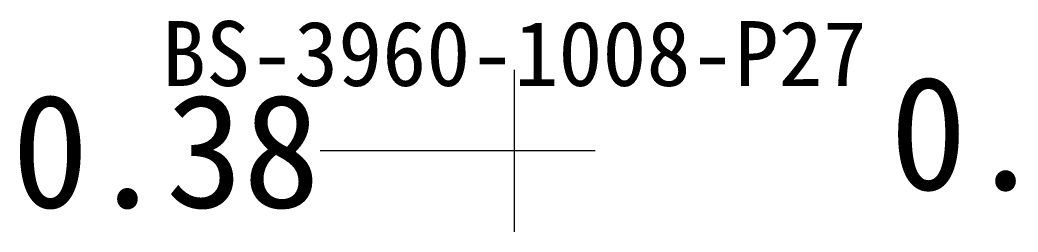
# Model space of a CAD drawing. Header units: inches. Extents: x 469883 to 470005, y 4349687 to 4349765.
# Drawn here: x 469922.48 to 469928.65, y 4349734.68 to 4349735.99 of the extents above; entities that cross this region are included whole.
import ezdxf
from ezdxf.enums import TextEntityAlignment as Align

# ---------------------------------------------------------------- set-up
doc = ezdxf.new("R2010")
doc.units = ezdxf.units.IN
doc.header["$MEASUREMENT"] = 0
for name, color, linetype, lineweight in [('点', 7, 'Continuous', 0), ('线条', 7, 'Continuous', 0), ('钻孔', 7, 'Continuous', 0)]:
    doc.layers.add(name, color=color, linetype=linetype, lineweight=lineweight)
doc.styles.add('3dmine_textStyle_2', font='simsunb.ttf', dxfattribs={"height": 1})

msp = doc.modelspace()

# ---------------------------------------------------------------- hatches: boundary and pattern name
at = {"layer": '钻孔', "linetype": 'Continuous', "lineweight": 0, "true_color": 0x808080, "extrusion": (0, 1, 0)}
msp.add_hatch(color=8, dxfattribs=at).paths.add_polyline_path([(-469926.537, 3950), (-469925.537, 3950), (-469925.537, 3962), (-469926.537, 3962)], flags=0)

# ---------------------------------------------------------------- linework, layer by layer
at = {"layer": '点', "color": 138, "linetype": 'Continuous', "lineweight": 0, "true_color": 0x004c4c, "elevation": 3962}
for points in [[(469925.5371, 4349734.6797), (469925.5371, 4349735.6797)], [(469926.0371, 4349735.1797), (469925.0371, 4349735.1797)]]:
    msp.add_lwpolyline(points, dxfattribs=at)
at = {"layer": '线条', "color": 138, "linetype": 'Continuous', "lineweight": 0, "true_color": 0x004c4c, "elevation": 3962}
msp.add_lwpolyline([(469925.5371, 4349735.1797), (469925.5371, 4349735.1797), (469925.5371, 4349735.1797)], dxfattribs=at)
at = {"layer": '钻孔', "color": 8, "linetype": 'Continuous', "lineweight": 0, "true_color": 0x808080}
for elevation in [3962, 3950]:
    msp.add_lwpolyline([(469925.537, 4349735.18), (469924.337, 4349735.18)], dxfattribs=dict(at, elevation=elevation))

# ---------------------------------------------------------------- texts
at = {"layer": '钻孔', "color": 138, "linetype": 'Continuous', "lineweight": 0, "true_color": 0x004c4c, "style": '3dmine_textStyle_2'}
msp.add_text('BS-3960-1008-P27', height=0.4, dxfattribs=at).set_placement((469925.537, 4349735.58, 3962), align=Align.CENTER)
at = {"layer": '钻孔', "color": 8, "linetype": 'Continuous', "lineweight": 0, "true_color": 0x808080, "style": '3dmine_textStyle_2'}
for s, p in [('0.46', (469929.762, 4349735.29, 3955.5)), ('0.38', (469924.337, 4349735.18, 3956))]:
    msp.add_text(s, height=0.7, dxfattribs=at).set_placement(p, align=Align.MIDDLE_RIGHT)

doc.saveas('drawing.dxf')
